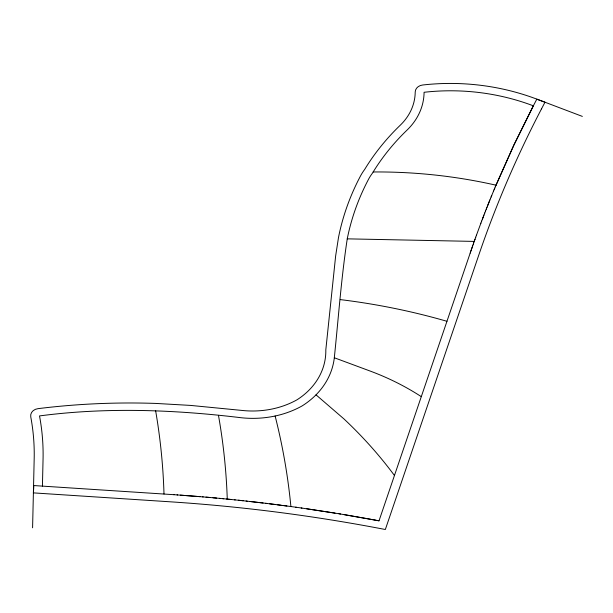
<?xml version="1.0" encoding="UTF-8"?>
<svg xmlns="http://www.w3.org/2000/svg" width="613" height="613" viewBox="0 0 613 613"><rect width="100%" height="100%" fill="white"/><g stroke="black" fill="none" stroke-linecap="round" stroke-linejoin="round"><path stroke-width="0.92" d="M32.589 527.793L34.182 458.808A292.179 241.66 4 0 0 30.757 416.863A8.873 7.341 4 0 1 37.975 408.656A625.735 517.533 4 0 1 155.763 403.423L190.52 405.408L242.012 410.434A81.054 67.039 4 0 0 272.685 408.886A81.077 67.055 4 0 0 296.83 399.906A76.181 63.009 4 0 0 325.809 349.931L335.648 255.92L338.499 237.469A316.231 261.552 4 0 1 360.383 176.207A67.813 56.09 4 0 1 364.689 169.41L365.248 168.498A273.674 226.35 4 0 1 400.312 125.159A63.545 52.557 4 0 0 415.208 92.042A8.873 7.341 4 0 1 422.641 85.008A204.849 169.426 4 0 1 536.858 99.145L582.35 116.401M42.427 486.117L43.056 459.145A301.06 249.001 4 0 0 39.516 415.92C106.44 407.093 174.23 409.66 241.078 417.721A89.95 74.395 4 0 0 302.125 405.921A85.054 70.349 4 0 0 334.315 357.762C338.422 318.155 341.257 278.241 347.249 238.848A307.351 254.203 4 0 1 368.52 179.303A58.932 48.741 4 0 1 372.459 173.142L373.171 171.969A264.801 219.01 4 0 1 407.101 130.04A72.426 59.898 4 0 0 424.081 92.287A195.968 162.085 4 0 1 533.348 105.819L513.809 145.204L495.327 186.789M470.638 251.751L470.991 250.717M470.179 253.092L470.677 251.629M338.943 513.74L379.018 520.812L470.232 252.947M470.93 250.901L471.244 249.997M471.435 249.437L471.987 247.836M471.182 250.165L471.489 249.276M472.194 247.246L472.738 245.683M472.232 247.116L471.688 248.709M472.447 246.518L473.236 244.242M473.213 244.326L473.742 242.809M473.726 242.863L474.508 240.656M474.761 239.936L475.014 239.216M475.734 237.216L474.24 241.407L347.249 238.848M475.688 237.331L476.454 235.208M476.424 235.3L480.914 223.109M480.876 223.209L481.672 221.078M481.626 221.209L483.213 217.025M482.385 219.216L483.994 215.002M483.902 215.224L484.768 212.979M484.676 213.232L485.557 210.964M485.45 211.24L486.347 208.941M486.224 209.255L487.006 207.263M486.929 207.455L489.335 201.401M487.519 205.96L489.925 199.938M489.894 200.014L490.515 198.474M490.492 198.528L493.526 191.11M491.113 197.011L491.71 195.547M493.511 191.164L494.147 189.632M494.109 189.701L494.76 188.145M494.722 188.245L495.381 186.666M495.94 185.325L514.123 144.545L533.348 105.819M541.448 108.984C516.889 156.07 495.833 204.987 478.722 255.261L385.339 529.502C314.523 515.84 242.863 506.568 170.897 501.848L33.401 492.883L33.861 485.557L174.1 494.706M533.402 105.72L536.819 99.16L544.98 102.225L541.501 108.884M173.816 494.683L177.647 494.952M177.08 494.906L203.202 496.913M180.345 495.135L199.938 496.637M202.466 496.852L209.723 497.472M206.014 497.151L216.642 498.093M212.987 497.764L220.182 498.423M219.515 498.361L223.722 498.76M222.772 498.668L231.247 499.503M226.664 499.043L235.231 499.901M234.457 499.825L243.192 500.744M238.35 500.231L247.177 501.173M246.135 501.059L263.092 502.997M250.02 501.488L267.069 503.472M265.567 503.296L275.015 504.461M269.452 503.771L290.891 506.537A854.215 706.505 4 0 0 275.122 416.005M277.222 504.737L281.099 505.242M282.953 505.48L286.922 506.009M290.386 506.468L296.424 507.296M295.795 507.212L301.956 508.077M301.205 507.97L335.066 513.112M306.6 508.744L340.575 514.016M344.314 514.636L371.133 519.349M371.631 519.433L376.06 520.261M379.018 520.812L377.539 520.537M334.315 357.762L370.099 371.034A237.239 196.221 4 0 1 421.3 396.649M316.017 394.841L343.939 418.917A473.389 391.531 4 0 1 394.45 475.496M373.171 171.969A444.05 367.264 4 0 1 496.001 185.187M218.466 415.353A854.215 706.505 4 0 1 227.262 499.105M340.253 299.604A569.094 470.692 4 0 1 446.954 321.296M155.633 410.764A854.215 706.505 4 0 1 163.993 494.04"/></g></svg>
